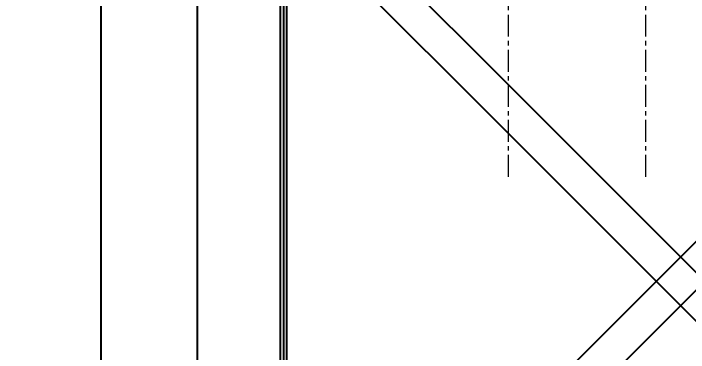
# Model space of a CAD drawing. Header units: millimetres. Extents: x -665 to 1024385, y -25305 to 3861.
# Drawn here: x 1384 to 2362, y -6366 to -5875 of the extents above; entities that cross this region are included whole.
import ezdxf

# ---------------------------------------------------------------- set-up
doc = ezdxf.new("R2010")
doc.units = ezdxf.units.MM
doc.linetypes.add('$2$CENTER', pattern=[50.8, 31.75, -6.35, 6.35, -6.35])
doc.layers.add('$2$CL', color=2, linetype='$2$CENTER', lineweight=0)
doc.layers.add('AA_Datum', color=7, linetype='Continuous', plot=False)
for name, color, linetype in [('AA_Rail', 7, 'Continuous'), ('AA_Rope', 7, 'Continuous'), ('Steel', 7, 'Continuous')]:
    doc.layers.add(name, color=color, linetype=linetype)
doc.styles.add('Century Gothic$001H0', font='cent.shx')
doc.dimstyles.new('Copy of ISO-25', dxfattribs={"dimtxt": 250, "dimasz": 80, "dimexe": 1.25, "dimexo": 0.625, "dimtad": 1, "dimtxsty": 'Century Gothic$001H0', "dimblk": 'ARCHTICK', "dimcen": 2.5, "dimadec": 0, "dimazin": 0, "dimtfac": 1, "dimtmove": 0, "dimatfit": 3, "dimfxl": 1, "dimarcsym": 0})

# ---------------------------------------------------------------- blocks, each defined once
blk = doc.blocks.new('_ArchTick')
at = {"color": 0, "linetype": 'ByBlock', "const_width": 0.15}
blk.add_lwpolyline([(-0.5, -0.5), (0.5, 0.5)], dxfattribs=at)
blk = doc.blocks.new('*D95')
at = {"color": 0, "lineweight": -2, "transparency": 16777216}
for p, q in [((3250, -5562.37), (249.37, -5562.37)), ((250.62, -23062.37), (250.62, -5562.37)), ((3250, -23062.37), (249.37, -23062.37))]:
    blk.add_line(p, q, dxfattribs=at)
at = {"layer": 'Defpoints', "color": 0, "transparency": 16777216}
for p in [(250.62, -5562.37), (3250.62, -5562.37), (3250.62, -23062.37)]:
    blk.add_point(p, dxfattribs=at)
at = {"color": 0, "lineweight": -2, "transparency": 16777216, "xscale": 80, "yscale": 80, "zscale": 80}
for p, rotation in [((250.62, -5562.37), 90), ((250.62, -23062.37), 270)]:
    blk.add_blockref('_ArchTick', p, dxfattribs=dict(at, rotation=rotation))
at = {"color": 0, "transparency": 16777216, "insert": (125, -14312.37), "char_height": 250, "attachment_point": 5, "rotation": 90, "style": 'Century Gothic$001H0'}
blk.add_mtext('SHAFT TOTAL HEIGHT 17500', dxfattribs=at)

msp = doc.modelspace()

# ---------------------------------------------------------------- linework, layer by layer
at = {"layer": '$2$CL'}
for p, q in [((2101.175, -6111.201), (2101.175, -5628.367)), ((2300.075, -6111.201), (2300.075, -5628.367))]:
    msp.add_line(p, q, dxfattribs=at)
at = {"layer": 'AA_Datum'}
msp.add_line((1775.625, -23062.368), (1775.625, -5562.368), dxfattribs=at)
at = {"layer": 'AA_Rail'}
for p, q in [((1770.975, -23062.368), (1770.975, -5562.368)), ((1780.275, -23062.368), (1780.275, -5562.368))]:
    msp.add_line(p, q, dxfattribs=at)
at = {"layer": 'AA_Rope'}
msp.add_line((1775.625, -6415.24), (1775.625, -5455.793), dxfattribs=at)
at = {"layer": 'Steel'}
for points in [[(3032.947, -6980.046), (1632.947, -5580.046), (1668.303, -5544.691), (3068.303, -6944.691)], [(3068.303, -5580.046), (1668.303, -6980.046), (1632.947, -6944.691), (3032.947, -5544.691)], [(1510.625, -23062.368), (1650.625, -23062.368), (1650.625, -5562.368), (1510.625, -5562.368)]]:
    msp.add_lwpolyline(points, close=True, dxfattribs=at)

# ---------------------------------------------------------------- dimensions: what is measured, and where the dimension line sits
dim = msp.add_linear_dim(base=(250.625, -5562.368), p1=(3250.625, -23062.368), p2=(3250.625, -5562.368), angle=90, text='SHAFT TOTAL HEIGHT <>', dimstyle='Copy of ISO-25')
dim.commit()
dim.dimension.update_dxf_attribs({"geometry": '*D95', "text_midpoint": (125, -14312.368)})

doc.saveas('drawing.dxf')
